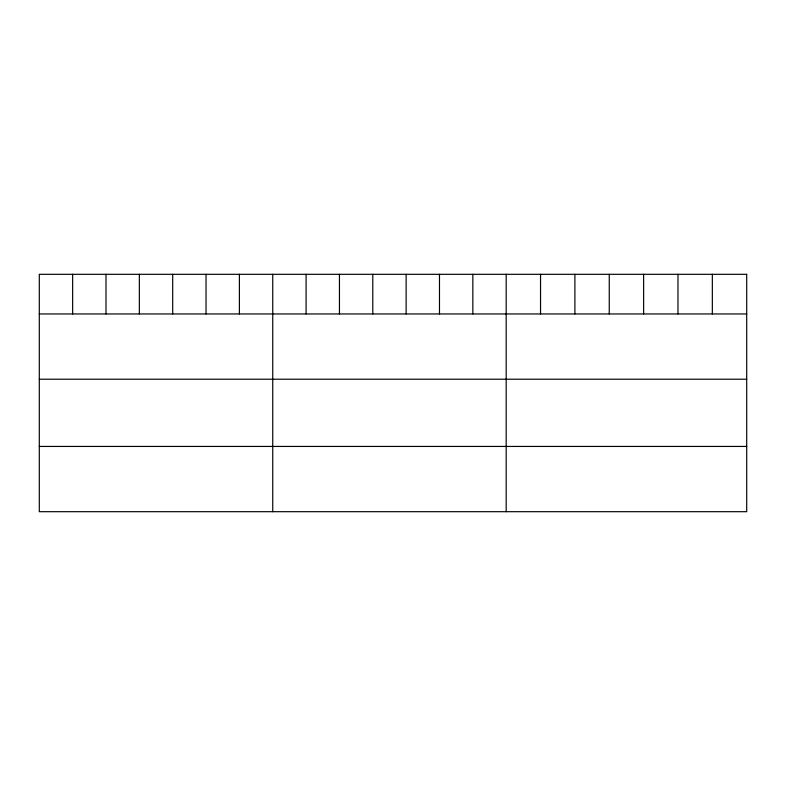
<?xml version="1.0" encoding="UTF-8"?>
<svg xmlns="http://www.w3.org/2000/svg" width="786" height="786" viewBox="0 0 786 786"><rect width="100%" height="100%" fill="white"/><g stroke="black" fill="none" stroke-linecap="round" stroke-linejoin="round"><path stroke-width="1.18" d="M39.3 313.958L746.7 313.958M39.3 379.216L746.7 379.216M39.3 446.438L746.7 446.438M712.342 274.314L712.342 313.958M677.984 274.314L677.984 313.958M643.626 274.314L643.626 313.958M609.258 274.314L609.258 313.958M574.9 274.314L574.9 313.958M540.542 274.314L540.542 313.958M506.184 274.314L506.184 511.686M472.838 274.314L472.838 313.958M439.482 274.314L439.482 313.958M406.136 274.314L406.136 313.958M372.79 274.314L372.79 313.958M339.444 274.314L339.444 313.958M306.088 274.314L306.088 313.958M272.742 274.314L272.742 511.686M239.396 274.314L239.396 313.958M206.04 274.314L206.04 313.958M172.694 274.314L172.694 313.958M139.348 274.314L139.348 313.958M106.002 274.314L106.002 313.958M72.646 274.314L72.646 313.958M746.7 274.314L39.3 274.314L39.3 511.686L746.7 511.686L746.7 274.314"/></g></svg>
